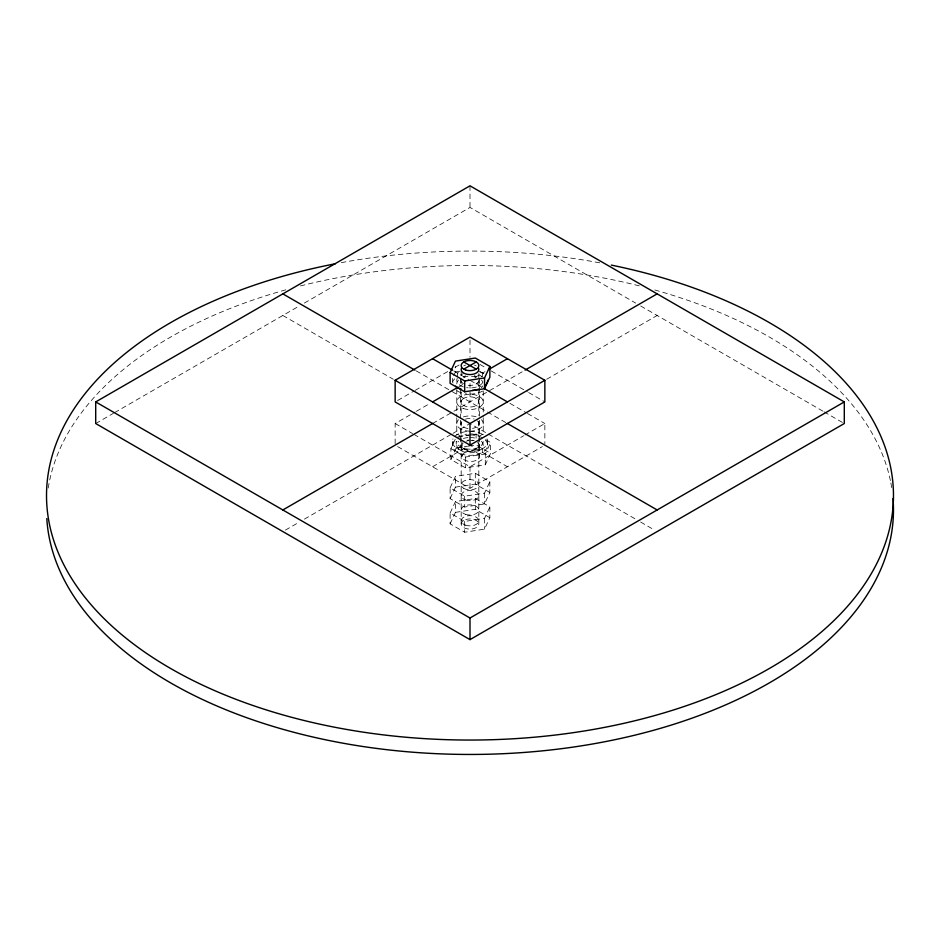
<?xml version="1.0" encoding="UTF-8"?>
<svg xmlns="http://www.w3.org/2000/svg" width="940" height="940" viewBox="0 0 940 940"><rect width="100%" height="100%" fill="white"/><g stroke="black" fill="none" stroke-linecap="round" stroke-linejoin="round"><path stroke-width="0.7" stroke-dasharray="4.7 3.53" d="M453.679 375.73L455.454 371.911L455.454 366.506M485.78 439.709L490.633 442.505L490.633 453.303L485.31 464.783L465.441 467.85L450.895 459.46L450.895 448.65L456.217 437.182M450.895 459.46L456.217 447.981L456.217 441.236M450.119 487.825L455.442 476.345L475.311 473.278L489.858 481.668L489.858 492.478L484.535 503.946L464.666 507.024L450.119 498.623L450.119 487.825L464.666 496.214L484.535 493.147L489.858 481.668M450.119 498.623L455.442 487.155L455.442 476.345M450.119 513.029L455.442 501.561L475.311 498.482L489.858 506.883L489.858 517.693L484.535 529.161L464.666 532.228L450.119 523.839L450.119 513.029L464.666 521.43L484.535 518.351L489.858 506.883M450.119 523.839L455.442 512.37L455.442 501.561M485.31 464.783L485.31 453.973L490.633 442.505M463.937 376.599L463.784 376.717A8.824 5.088 0 0 1 465.594 375.894M476.063 384.002L477.52 382.98M95.704 423.529L113.411 413.306M114.668 412.578L299.296 305.982M304.349 303.068L470 207.423L635.652 303.068M397.632 400.475L413.859 391.111M415.104 390.394L448.791 370.936M455.031 367.34L460.024 364.462M395.141 443.692L395.141 423.529L415.104 412.002M416.349 411.285L430.073 403.354M458.767 386.787L462.738 384.495M474.994 377.422L484.97 371.664M432.565 423.529L523.803 370.853M285.396 530.113L299.367 522.041M304.443 519.115L451.752 434.057M453.021 433.328L470 423.529L486.979 433.328M546.669 379.267L657.154 315.476M470 434.95A17.648 10.187 0 0 1 482.478 437.934L482.478 434.327L479.353 436.137A13.231 7.638 0 0 0 470 433.892M432.565 466.745L470 445.137L507.436 466.745M413.859 434.327L470 466.745L523.651 435.772M524.896 435.055L544.859 423.529L544.859 443.692M397.632 446.582L470 488.353L542.368 446.582M455.454 371.911L459.707 371.253M457.639 436.959L476.087 434.104L480.939 436.9M456.217 447.981L467.568 446.23M468.99 446.007L476.087 444.914L490.633 453.303M450.895 448.65L465.441 457.052L485.31 453.973M455.442 487.155L475.311 484.077L489.858 492.478M455.442 512.37L475.311 509.292L489.858 517.693M474.618 375.965L476.416 376.811M640.704 305.982L822.806 411.109M824.063 411.849L843.027 422.8M479.976 364.462L486.215 368.057M491.209 370.936L527.387 391.827M528.644 392.556L544.859 401.921M480.176 371.629L483.806 373.732M453.785 370.936L468.755 379.584M481.433 386.904L470 380.301L470 401.921M509.927 403.354L526.141 412.719M527.387 413.436L544.859 423.529M416.197 370.853L507.436 423.529M282.846 315.476L393.331 379.267M488.248 434.057L635.558 519.115M640.634 522.041L654.604 530.113M457.522 434.327L460.647 436.137A13.231 7.638 0 0 1 466.581 434.151M395.141 423.529L412.613 433.61M487.649 441.53L487.649 445.137M484.535 493.147L484.535 503.946M484.535 518.351L484.535 529.161M483.231 390.829L483.231 416.326M483.231 417.76L483.231 434.609M482.478 373.098L482.478 376.705A17.648 10.187 0 0 0 478.824 375.084M482.478 448.733L482.478 452.34M479.588 445.572L479.588 456.382A8.824 5.088 0 0 1 466.358 460.788A8.824 5.088 0 0 1 466.358 451.976A8.824 5.088 0 0 1 479.588 456.382M479.353 378.503L479.353 418.841M479.353 420.286L479.353 446.935M478.824 373.556L478.824 415.433M478.824 421.308L478.824 524.027A8.824 5.088 0 0 1 465.594 528.433A8.824 5.088 0 0 1 465.594 519.609A8.824 5.088 0 0 1 478.824 524.027M476.087 434.104L476.087 438.157M475.311 473.278L475.311 484.077M475.311 498.482L475.311 509.292M470 185.814L470 207.423M470 339.963L470 357.259M470 466.745L470 488.353M465.441 457.052L465.441 467.85M464.666 496.214L464.666 507.024M464.666 521.43L464.666 532.228M461.94 445.572L461.94 456.382M461.176 370.853L461.176 377.61M461.176 378.75L461.176 386.093M461.176 391.957L461.176 415.433M461.176 421.308L461.176 524.027M460.647 378.503L460.647 386.822M460.647 389.313L460.647 418.841M460.647 420.286L460.647 446.935L457.522 448.733L457.522 452.34M457.522 376.705L457.522 373.098A17.648 10.187 0 0 1 461.176 371.488M456.77 389.454L456.77 416.326M456.77 417.76L456.77 434.609M452.352 441.53L452.352 445.137M48.234 488.036A423.47 244.482 0 0 1 286.183 289.72M300.447 285.936A423.47 244.482 0 0 1 639.682 285.96M654.827 289.99A423.47 244.482 0 0 1 890.591 481.527M890.873 482.937A423.47 244.482 0 0 1 891.849 488.6M341.279 262.636A423.47 244.482 0 0 1 599.744 262.824M478.401 443.034A8.824 5.088 0 0 1 470.764 450.671A8.824 5.088 0 0 1 463.126 443.034M466.358 441.166A8.824 5.088 0 0 1 468.484 440.66M470.764 440.484A8.824 5.088 0 0 1 473.043 440.66M478.824 380.301A8.824 5.088 0 0 1 474.301 384.754A8.824 5.088 0 0 1 465.382 384.648M463.585 383.802A8.824 5.088 0 0 1 461.481 381.628M474.406 375.894A8.824 5.088 0 0 1 476.239 376.705M463.761 365.895A8.824 5.088 0 0 1 465.594 365.084M474.406 365.084A8.824 5.088 0 0 1 476.239 365.895M481.456 419.71A13.231 7.638 0 0 1 471.152 431.143M470 431.166A13.231 7.638 0 0 1 458.544 419.71M463.385 416.913A13.231 7.638 0 0 1 476.615 416.913M452.963 382.944A17.648 10.187 0 0 1 452.963 377.669M478.824 371.488A17.648 10.187 0 0 1 485.275 375.213M482.784 385.882A13.231 7.638 0 0 1 481.456 387.727M456.77 383.908A13.231 7.638 0 0 1 458.544 380.089M463.385 377.293A13.231 7.638 0 0 1 476.615 377.293M481.456 380.089A13.231 7.638 0 0 1 482.784 381.934M482.478 391.111A17.648 10.187 0 0 1 465.429 393.743M461.176 392.732A17.648 10.187 0 0 1 455.548 389.748M452.963 381.276A17.648 10.187 0 0 1 454.725 378.808M482.784 382.286A13.231 7.638 0 0 1 466.581 387.68M463.385 386.928A13.231 7.638 0 0 1 457.216 378.327M460.647 374.907A13.231 7.638 0 0 1 463.385 373.685M479.353 374.907A13.231 7.638 0 0 1 481.456 376.482M483.231 441.53A13.231 7.638 0 0 1 470 449.179A13.231 7.638 0 0 1 456.77 441.53M485.275 440.038A17.648 10.187 0 0 1 470 455.324A17.648 10.187 0 0 1 454.725 440.038M458.649 437.335A17.648 10.187 0 0 1 468.849 434.973M477.52 442.47A8.824 5.088 0 0 1 476.416 448.639L474.618 449.473A8.824 5.088 0 0 1 463.937 448.838L462.48 447.804A8.824 5.088 0 0 1 462.245 442.716M467.486 440.249A8.824 5.088 0 0 1 469.753 440.049M472.045 440.179A8.824 5.088 0 0 1 474.195 440.66M477.52 420.862A8.824 5.088 0 0 1 476.416 427.03L474.618 427.865A8.824 5.088 0 0 1 472.514 428.405M467.956 428.476A8.824 5.088 0 0 1 463.937 427.23L462.48 426.196A8.824 5.088 0 0 1 461.423 422.342M465.382 419.193A8.824 5.088 0 0 1 474.195 419.04M487.038 438.898A17.648 10.187 0 0 1 470 451.717A17.648 10.187 0 0 1 452.963 438.898M454.725 436.442A17.648 10.187 0 0 1 467.697 431.437M470 431.343A17.648 10.187 0 0 1 482.478 434.327M481.456 441.318A13.231 7.638 0 0 1 470 452.774A13.231 7.638 0 0 1 458.544 441.318M463.385 438.522A13.231 7.638 0 0 1 468.849 437.523M470 437.5A13.231 7.638 0 0 1 475.593 438.216M463.937 398.219L462.48 399.241A8.824 5.088 0 0 0 463.585 405.41L465.382 406.256A8.824 5.088 0 0 0 476.063 405.622L477.52 404.588A8.824 5.088 0 0 0 476.416 398.419L474.618 397.573A8.824 5.088 0 0 0 463.937 398.219M465.594 499.974A8.824 5.088 0 0 0 478.824 495.556A8.824 5.088 0 0 0 465.594 491.15A8.824 5.088 0 0 0 465.594 499.974M465.57 514.368A8.824 5.088 0 0 0 478.812 509.962A8.824 5.088 0 0 0 465.57 505.544A8.824 5.088 0 0 0 465.57 514.368M465.57 525.178A8.824 5.088 0 0 0 478.812 520.76A8.824 5.088 0 0 0 465.57 516.354A8.824 5.088 0 0 0 465.57 525.178M463.749 488.342A8.824 5.088 0 0 0 478.507 486.062A8.824 5.088 0 0 0 467.697 479.823A8.824 5.088 0 0 0 463.749 488.342M463.385 408.536A13.231 7.638 0 0 0 483.231 401.921A13.231 7.638 0 0 0 463.385 395.294A13.231 7.638 0 0 0 463.385 408.536"/><path stroke-width="1.41" d="M450.131 372.569L455.454 361.101L475.323 358.034L489.869 366.424L489.869 377.234L484.547 388.702L464.677 391.78L450.131 383.379L450.131 372.569L464.677 380.97L484.547 377.892L489.869 366.424M95.704 401.921L470 185.814L844.296 401.921L844.296 423.529L470 639.623L95.704 423.529L95.704 401.921L470 618.015L844.296 401.921M395.141 380.301L470 337.084L544.859 380.301L544.859 401.921L470 445.137L395.141 401.921L395.141 380.301L470 423.529L544.859 380.301M463.761 369.15L476.239 361.947M432.565 401.921L457.522 387.503M488.718 369.502L507.436 358.692M282.846 509.962L432.706 423.447M525.072 370.113L657.154 293.868M463.761 361.947L476.239 369.15M432.565 358.692L452.528 370.219M483.724 388.232L507.436 401.921M282.846 293.868L414.928 370.113M507.295 423.447L657.154 509.962M484.547 377.892L484.547 388.702M470 423.529L470 445.137M470 618.015L470 639.623M464.677 380.97L464.677 391.78M893 498.47A423.47 244.482 0 0 1 487.425 754.244A423.47 244.482 0 0 1 46.8 518.586M611.317 265.092A423.47 244.482 0 0 1 808.999 642.079A423.47 244.482 0 0 1 126.783 638.777A423.47 244.482 0 0 1 335.404 263.752M478.519 368.186A8.824 5.088 0 0 1 470 374.59A8.824 5.088 0 0 1 461.481 368.186M487.649 380.301A17.648 10.187 0 0 1 485.275 385.4M478.824 389.125A17.648 10.187 0 0 1 472.303 390.406M461.176 389.125A17.648 10.187 0 0 1 455.548 386.152M465.594 369.961A8.824 5.088 0 0 0 478.824 365.543A8.824 5.088 0 0 0 465.594 361.136A8.824 5.088 0 0 0 465.594 369.961"/></g></svg>
